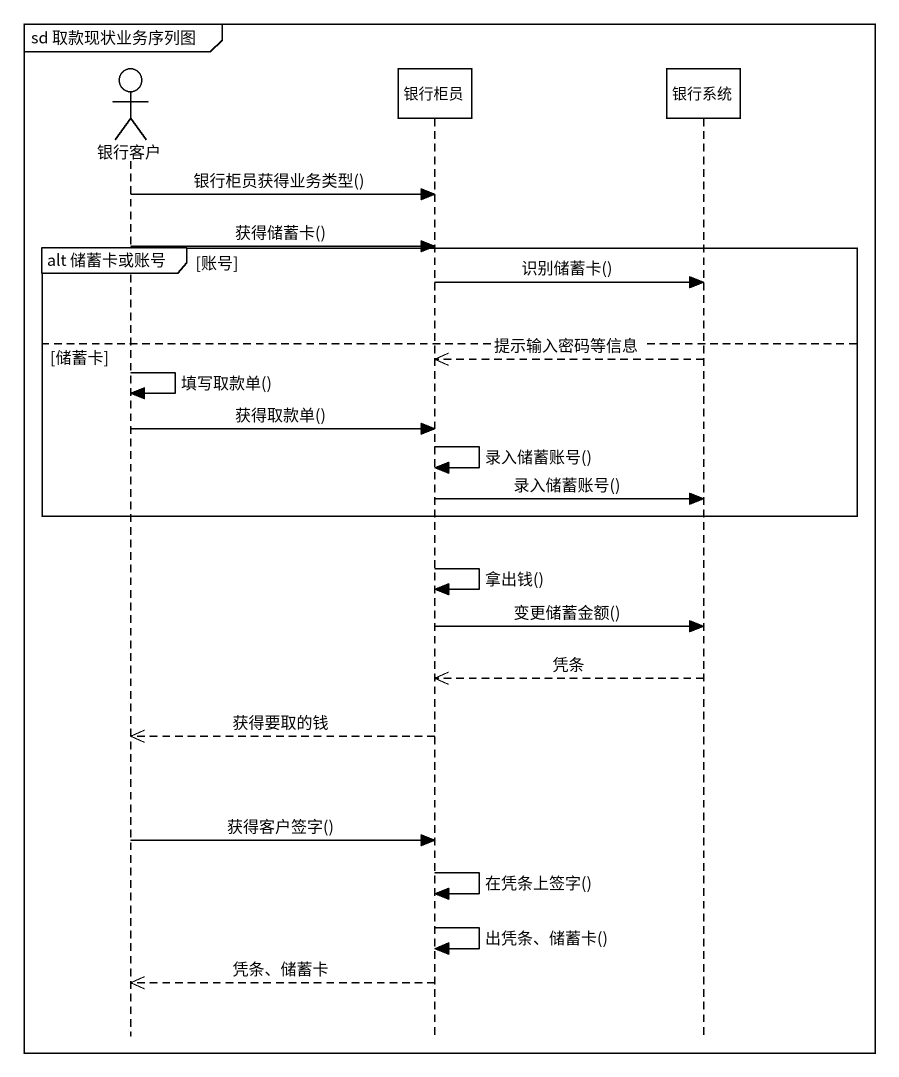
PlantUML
@startuml
mainframe sd 取款现状业务序列图
hide footbox
actor 银行客户
participant 银行柜员
participant 银行系统

银行客户 -> 银行柜员 : 银行柜员获得业务类型()
银行客户 -> 银行柜员 : 获得储蓄卡()
group alt 储蓄卡或账号 [账号]
  银行柜员 -> 银行系统 : 识别储蓄卡()
else 储蓄卡
  银行系统 -->> 银行柜员 : 提示输入密码等信息
  银行客户 -> 银行客户 : 填写取款单()
  银行客户 -> 银行柜员 : 获得取款单()
  银行柜员 -> 银行柜员 : 录入储蓄账号()
  银行柜员 -> 银行系统 : 录入储蓄账号()
end
银行柜员 -> 银行柜员 : 拿出钱()
银行柜员 -> 银行系统 : 变更储蓄金额()
银行系统 -->> 银行柜员 : 凭条
银行柜员 -->> 银行客户 : 获得要取的钱
银行客户 -> 银行柜员 : 获得客户签字()
银行柜员 -> 银行柜员 : 在凭条上签字()
银行柜员 -> 银行柜员 : 出凭条、储蓄卡()
银行柜员 -->> 银行客户 : 凭条、储蓄卡
@enduml
